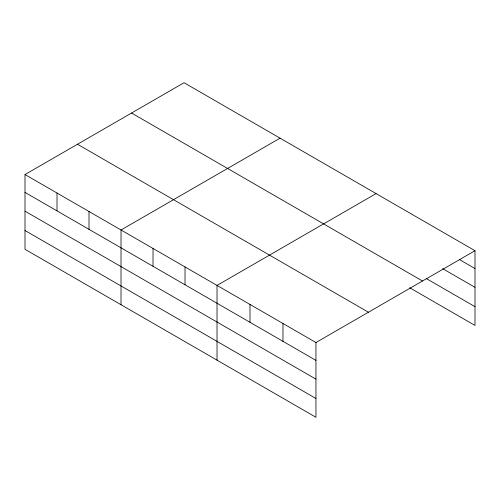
<?xml version="1.0" encoding="UTF-8"?>
<svg xmlns="http://www.w3.org/2000/svg" width="500" height="500" viewBox="0 0 500 500"><rect width="100%" height="100%" fill="white"/><g stroke="black" fill="none" stroke-linecap="round" stroke-linejoin="round"><path stroke-width="0.75" d="M25 174.55L315.95 342.531L315.95 417.275L25 249.294L25 174.55L184.05 82.725L475 250.706L475 325.45L409.725 287.762M280.062 138.162L121.013 229.988L121.013 304.725M376.075 193.594L217.025 285.419L217.025 360.163M315.95 342.531L475 250.706M459.525 259.613L475 268.55M442.7 268.675L475 287.325M426.55 278.7L475 306.669M131.562 113.031L422.512 281.006M77.487 144.25L368.438 312.231M25 192.394L315.95 360.375M25 211.169L315.95 379.15M25 230.519L315.95 398.494M282.975 323.494L282.975 341.337M250 304.456L250 322.3M185.025 266.944L185.025 284.781M153.019 248.463L153.019 266.306M89.006 211.506L89.006 229.35M57.006 193.031L57.006 210.875"/></g></svg>
